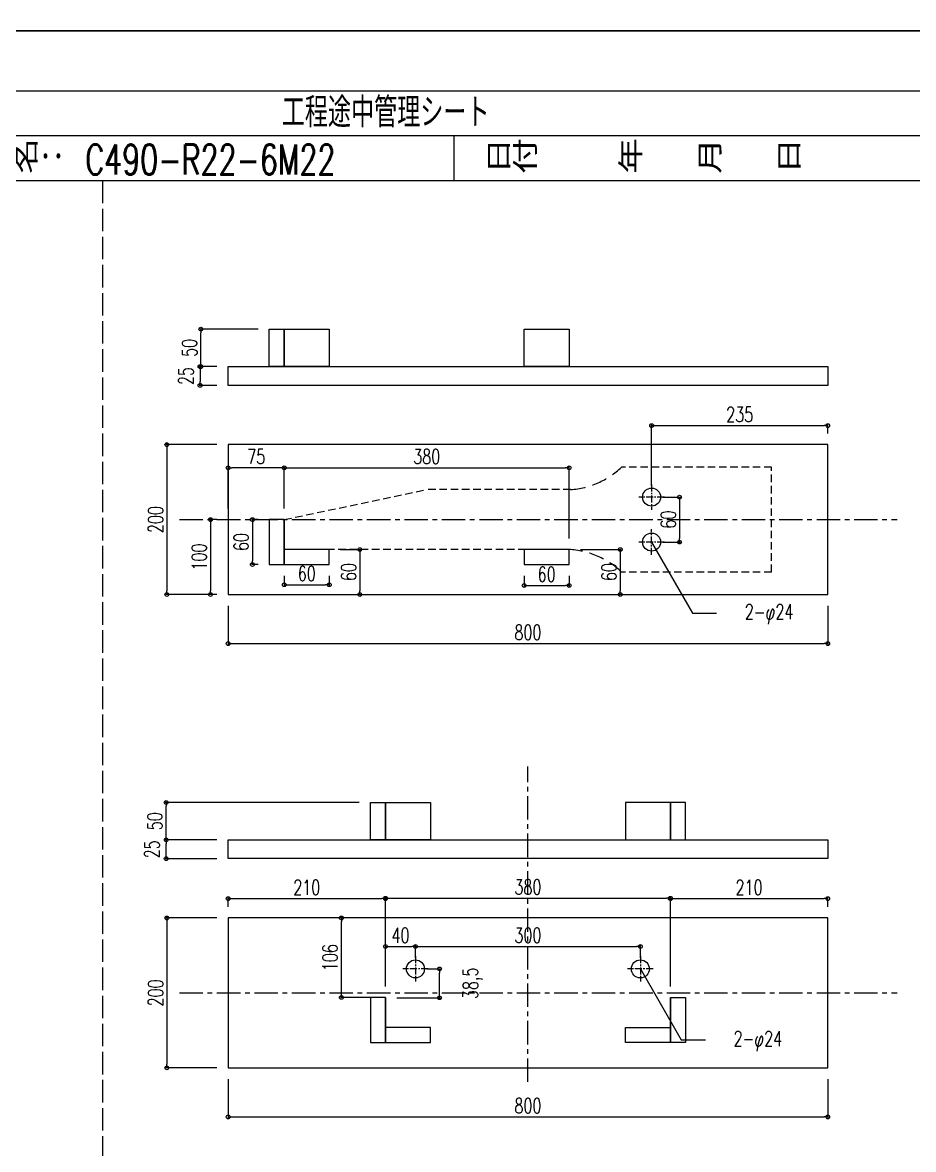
# Model space of a CAD drawing. Header units: millimetres. Extents: x 0 to 29624, y 0 to 14691.
# Drawn here: x 4548 to 5736, y 883 to 2387 of the extents above; entities that cross this region are included whole.
import ezdxf

# ---------------------------------------------------------------- set-up
doc = ezdxf.new("R2010")
doc.units = ezdxf.units.MM
doc.header["$LTSCALE"] = 5
for name, pattern in [('CENTER1', [10, 6.25, -1.25, 1.25, -1.25]), ('DASHED', [7.5, 6, -1.5]), ('HASEN', [3, 2, -1]), ('JIS_08_50', [53, 50, -1.125, 0.75, -1.125])]:
    doc.linetypes.add(name, pattern=pattern)
doc.layers.get('0').update_dxf_attribs({"color": 255})
doc.layers.get('DEFPOINTS').update_dxf_attribs({"color": 255})
for name, color, linetype in [('CENTER', 2, 'JIS_08_50'), ('LAYER6', 7, 'Continuous'), ('変位計', 7, 'Continuous'), ('寸法', 4, 'Continuous'), ('溶接', 241, 'Continuous'), ('金物', 142, 'Continuous')]:
    doc.layers.add(name, color=color, linetype=linetype)
doc.styles.add('KANJI', font='simplex.shx', dxfattribs={"width": 0.7, "bigfont": 'extfont2.shx'})
doc.styles.get("Standard").update_dxf_attribs({"font": 'simplex.shx', "width": 0.7, "height": 2.5, "bigfont": '@extfont2.shx'})
doc.styles.add('SUNPOU', font='simplex.shx', dxfattribs={"width": 0.7, "bigfont": 'extfont2.shx'})
doc.dimstyles.new('一般寸法-小さめ', dxfattribs={"dimscale": 10, "dimtxt": 2, "dimasz": 0.5, "dimexe": 0.125, "dimexo": 1.5, "dimgap": 0.5, "dimtad": 1, "dimtxsty": 'KANJI', "dimblk": 'ORIGIN', "dimcen": 0, "dimclrd": 256, "dimclre": 256, "dimclrt": 256, "dimadec": 0, "dimazin": 0, "dimtfac": 1, "dimtmove": 2, "dimatfit": 2, "dimfxl": 0, "dimtolj": 2, "dimlwd": 5, "dimlwe": 5, "dimarcsym": 0})

# ---------------------------------------------------------------- blocks, each defined once
blk = doc.blocks.new('_Origin')
at = {"color": 0, "linetype": 'ByBlock', "lineweight": -2}
blk.add_line((0, 0), (-1, 0), dxfattribs=at)
blk.add_circle((0, 0), 0.5, dxfattribs=at)
blk = doc.blocks.new('*D730')
at = {"layer": 'DEFPOINTS', "color": 0, "linetype": 'Continuous', "transparency": 16777216}
for p in [(4822.2, 1623.7), (5622.2, 1623.7), (5622.2, 1558.2)]:
    blk.add_point(p, dxfattribs=at)
at = {"layer": '寸法', "linetype": 'Continuous', "lineweight": 5, "transparency": 16777216}
for p, q in [((4822.2, 1608.7), (4822.2, 1557)), ((5622.2, 1608.7), (5622.2, 1557)), ((4827.2, 1558.2), (5617.2, 1558.2))]:
    blk.add_line(p, q, dxfattribs=at)
at = {"layer": '寸法', "linetype": 'Continuous', "lineweight": 5, "transparency": 16777216, "xscale": 5, "yscale": 5, "zscale": 5, "rotation": 180}
blk.add_blockref('_Origin', (4822.2, 1558.2), dxfattribs=at)
at = {"layer": '寸法', "linetype": 'Continuous', "lineweight": 5, "transparency": 16777216, "xscale": 5, "yscale": 5, "zscale": 5}
blk.add_blockref('_Origin', (5622.2, 1558.2), dxfattribs=at)
at = {"layer": '寸法', "linetype": 'Continuous', "transparency": 16777216, "insert": (5222.2, 1573.2), "char_height": 20, "attachment_point": 5, "style": 'KANJI'}
blk.add_mtext('\\A2;800', dxfattribs=at)
blk = doc.blocks.new('*D731')
at = {"layer": 'DEFPOINTS', "color": 0, "linetype": 'Continuous', "transparency": 16777216}
for p in [(4822.2, 1823.7), (4740.5, 1623.7), (4822.2, 1623.7)]:
    blk.add_point(p, dxfattribs=at)
at = {"layer": '寸法', "linetype": 'Continuous', "lineweight": 5, "transparency": 16777216}
for p, q in [((4807.2, 1823.7), (4739.3, 1823.7)), ((4740.5, 1818.7), (4740.5, 1628.7)), ((4807.2, 1623.7), (4739.3, 1623.7))]:
    blk.add_line(p, q, dxfattribs=at)
at = {"layer": '寸法', "linetype": 'Continuous', "lineweight": 5, "transparency": 16777216, "xscale": 5, "yscale": 5, "zscale": 5}
for p, rotation in [((4740.5, 1823.7), 90), ((4740.5, 1623.7), 270)]:
    blk.add_blockref('_Origin', p, dxfattribs=dict(at, rotation=rotation))
at = {"layer": '寸法', "linetype": 'Continuous', "transparency": 16777216, "insert": (4725.5, 1723.7), "char_height": 20, "attachment_point": 5, "rotation": 90, "style": 'KANJI'}
blk.add_mtext('\\A2;200', dxfattribs=at)
blk = doc.blocks.new('*D732')
at = {"layer": 'DEFPOINTS', "color": 0, "linetype": 'Continuous', "transparency": 16777216}
for p in [(4877.2, 1723.7), (4854.6, 1663.7), (4877.2, 1663.7)]:
    blk.add_point(p, dxfattribs=at)
at = {"layer": '寸法', "linetype": 'Continuous', "lineweight": 5, "transparency": 16777216}
for p, q in [((4862.2, 1723.7), (4853.3, 1723.7)), ((4854.6, 1718.7), (4854.6, 1668.7)), ((4862.2, 1663.7), (4853.3, 1663.7))]:
    blk.add_line(p, q, dxfattribs=at)
at = {"layer": '寸法', "linetype": 'Continuous', "lineweight": 5, "transparency": 16777216, "xscale": 5, "yscale": 5, "zscale": 5}
for p, rotation in [((4854.6, 1723.7), 90), ((4854.6, 1663.7), 270)]:
    blk.add_blockref('_Origin', p, dxfattribs=dict(at, rotation=rotation))
at = {"layer": '寸法', "linetype": 'Continuous', "transparency": 16777216, "insert": (4839.6, 1693.7), "char_height": 20, "attachment_point": 5, "rotation": 90, "style": 'KANJI'}
blk.add_mtext('\\A2;60', dxfattribs=at)
blk = doc.blocks.new('*D733')
at = {"layer": 'DEFPOINTS', "color": 0, "linetype": 'Continuous', "transparency": 16777216}
for p in [(5217.2, 1663.7), (5277.2, 1663.7), (5277.2, 1635.8)]:
    blk.add_point(p, dxfattribs=at)
at = {"layer": '寸法', "linetype": 'Continuous', "lineweight": 5, "transparency": 16777216}
for p, q in [((5217.2, 1648.7), (5217.2, 1634.6)), ((5277.2, 1648.7), (5277.2, 1634.6)), ((5222.2, 1635.8), (5272.2, 1635.8))]:
    blk.add_line(p, q, dxfattribs=at)
at = {"layer": '寸法', "linetype": 'Continuous', "lineweight": 5, "transparency": 16777216, "xscale": 5, "yscale": 5, "zscale": 5, "rotation": 180}
blk.add_blockref('_Origin', (5217.2, 1635.8), dxfattribs=at)
at = {"layer": '寸法', "linetype": 'Continuous', "lineweight": 5, "transparency": 16777216, "xscale": 5, "yscale": 5, "zscale": 5}
blk.add_blockref('_Origin', (5277.2, 1635.8), dxfattribs=at)
at = {"layer": '寸法', "linetype": 'Continuous', "transparency": 16777216, "insert": (5247.2, 1650.8), "char_height": 20, "attachment_point": 5, "style": 'KANJI'}
blk.add_mtext('\\A2;60', dxfattribs=at)
blk = doc.blocks.new('*D735')
at = {"layer": 'DEFPOINTS', "color": 0, "linetype": 'Continuous', "transparency": 16777216}
for p in [(4897.2, 1663.7), (4957.2, 1663.7), (4957.2, 1636.8)]:
    blk.add_point(p, dxfattribs=at)
at = {"layer": '寸法', "linetype": 'Continuous', "lineweight": 5, "transparency": 16777216}
for p, q in [((4897.2, 1648.7), (4897.2, 1635.6)), ((4957.2, 1648.7), (4957.2, 1635.6)), ((4902.2, 1636.8), (4952.2, 1636.8))]:
    blk.add_line(p, q, dxfattribs=at)
at = {"layer": '寸法', "linetype": 'Continuous', "lineweight": 5, "transparency": 16777216, "xscale": 5, "yscale": 5, "zscale": 5, "rotation": 180}
blk.add_blockref('_Origin', (4897.2, 1636.8), dxfattribs=at)
at = {"layer": '寸法', "linetype": 'Continuous', "lineweight": 5, "transparency": 16777216, "xscale": 5, "yscale": 5, "zscale": 5}
blk.add_blockref('_Origin', (4957.2, 1636.8), dxfattribs=at)
at = {"layer": '寸法', "linetype": 'Continuous', "transparency": 16777216, "insert": (4927.2, 1651.8), "char_height": 20, "attachment_point": 5, "style": 'KANJI'}
blk.add_mtext('\\A2;60', dxfattribs=at)
blk = doc.blocks.new('*D736')
at = {"layer": 'DEFPOINTS', "color": 0, "linetype": 'Continuous', "transparency": 16777216}
for p in [(4822.2, 1927.8), (4784.8, 1902.8), (4822.2, 1902.8)]:
    blk.add_point(p, dxfattribs=at)
at = {"layer": '寸法', "linetype": 'Continuous', "lineweight": 5, "transparency": 16777216}
for p, q in [((4807.2, 1927.8), (4783.6, 1927.8)), ((4784.8, 1922.8), (4784.8, 1907.8)), ((4807.2, 1902.8), (4783.6, 1902.8))]:
    blk.add_line(p, q, dxfattribs=at)
at = {"layer": '寸法', "linetype": 'Continuous', "lineweight": 5, "transparency": 16777216, "xscale": 5, "yscale": 5, "zscale": 5}
for p, rotation in [((4784.8, 1927.8), 90), ((4784.8, 1902.8), 270)]:
    blk.add_blockref('_Origin', p, dxfattribs=dict(at, rotation=rotation))
at = {"layer": '寸法', "linetype": 'Continuous', "transparency": 16777216, "insert": (4766.1, 1915.3), "char_height": 20, "attachment_point": 5, "rotation": 90, "style": 'KANJI'}
blk.add_mtext('\\A2;25', dxfattribs=at)
blk = doc.blocks.new('*D737')
at = {"layer": 'DEFPOINTS', "color": 0, "linetype": 'Continuous', "transparency": 16777216}
for p in [(4785.8, 1977.8), (4877.2, 1977.8), (4822.2, 1927.8)]:
    blk.add_point(p, dxfattribs=at)
at = {"layer": '寸法', "linetype": 'Continuous', "lineweight": 5, "transparency": 16777216}
for p, q in [((4862.2, 1977.8), (4784.6, 1977.8)), ((4785.8, 1932.8), (4785.8, 1972.8)), ((4807.2, 1927.8), (4784.6, 1927.8))]:
    blk.add_line(p, q, dxfattribs=at)
at = {"layer": '寸法', "linetype": 'Continuous', "lineweight": 5, "transparency": 16777216, "xscale": 5, "yscale": 5, "zscale": 5}
for p, rotation in [((4785.8, 1977.8), 90), ((4785.8, 1927.8), 270)]:
    blk.add_blockref('_Origin', p, dxfattribs=dict(at, rotation=rotation))
at = {"layer": '寸法', "linetype": 'Continuous', "transparency": 16777216, "insert": (4770.8, 1952.8), "char_height": 20, "attachment_point": 5, "rotation": 90, "style": 'KANJI'}
blk.add_mtext('\\A2;50', dxfattribs=at)
blk = doc.blocks.new('*D738')
at = {"layer": 'DEFPOINTS', "color": 0, "linetype": 'Continuous', "transparency": 16777216}
for p in [(5277.2, 1792.9), (4897.2, 1723.7), (5277.2, 1683.7)]:
    blk.add_point(p, dxfattribs=at)
at = {"layer": '寸法', "linetype": 'Continuous', "lineweight": 5, "transparency": 16777216}
for p, q in [((4897.2, 1738.7), (4897.2, 1794.2)), ((4902.2, 1792.9), (5272.2, 1792.9)), ((5277.2, 1698.7), (5277.2, 1794.2))]:
    blk.add_line(p, q, dxfattribs=at)
at = {"layer": '寸法', "linetype": 'Continuous', "lineweight": 5, "transparency": 16777216, "xscale": 5, "yscale": 5, "zscale": 5, "rotation": 180}
blk.add_blockref('_Origin', (4897.2, 1792.9), dxfattribs=at)
at = {"layer": '寸法', "linetype": 'Continuous', "lineweight": 5, "transparency": 16777216, "xscale": 5, "yscale": 5, "zscale": 5}
blk.add_blockref('_Origin', (5277.2, 1792.9), dxfattribs=at)
at = {"layer": '寸法', "linetype": 'Continuous', "transparency": 16777216, "insert": (5087.2, 1807.9), "char_height": 20, "attachment_point": 5, "style": 'KANJI'}
blk.add_mtext('\\A2;380', dxfattribs=at)
blk = doc.blocks.new('*D739')
at = {"layer": 'DEFPOINTS', "color": 0, "linetype": 'Continuous', "transparency": 16777216}
for p in [(5622.2, 1849.1), (5622.2, 1823.7), (5387.2, 1753.7)]:
    blk.add_point(p, dxfattribs=at)
at = {"layer": '寸法', "linetype": 'Continuous', "lineweight": 5, "transparency": 16777216}
for p, q in [((5387.2, 1768.7), (5387.2, 1850.4)), ((5622.2, 1838.7), (5622.2, 1850.4)), ((5392.2, 1849.1), (5617.2, 1849.1))]:
    blk.add_line(p, q, dxfattribs=at)
at = {"layer": '寸法', "linetype": 'Continuous', "lineweight": 5, "transparency": 16777216, "xscale": 5, "yscale": 5, "zscale": 5, "rotation": 180}
blk.add_blockref('_Origin', (5387.2, 1849.1), dxfattribs=at)
at = {"layer": '寸法', "linetype": 'Continuous', "lineweight": 5, "transparency": 16777216, "xscale": 5, "yscale": 5, "zscale": 5}
blk.add_blockref('_Origin', (5622.2, 1849.1), dxfattribs=at)
at = {"layer": '寸法', "linetype": 'Continuous', "transparency": 16777216, "insert": (5504.7, 1864.1), "char_height": 20, "attachment_point": 5, "style": 'KANJI'}
blk.add_mtext('\\A2;235', dxfattribs=at)
blk = doc.blocks.new('*D740')
at = {"layer": 'DEFPOINTS', "color": 0, "linetype": 'Continuous', "transparency": 16777216}
for p in [(5387.2, 1753.7), (5387.2, 1693.7), (5424.4, 1693.7)]:
    blk.add_point(p, dxfattribs=at)
at = {"layer": '寸法', "linetype": 'Continuous', "lineweight": 5, "transparency": 16777216}
for p, q in [((5402.2, 1753.7), (5425.6, 1753.7)), ((5424.4, 1748.7), (5424.4, 1698.7)), ((5402.2, 1693.7), (5425.6, 1693.7))]:
    blk.add_line(p, q, dxfattribs=at)
at = {"layer": '寸法', "linetype": 'Continuous', "lineweight": 5, "transparency": 16777216, "xscale": 5, "yscale": 5, "zscale": 5}
for p, rotation in [((5424.4, 1753.7), 90), ((5424.4, 1693.7), 270)]:
    blk.add_blockref('_Origin', p, dxfattribs=dict(at, rotation=rotation))
at = {"layer": '寸法', "linetype": 'Continuous', "transparency": 16777216, "insert": (5409.4, 1723.7), "char_height": 20, "attachment_point": 5, "rotation": 90, "style": 'KANJI'}
blk.add_mtext('\\A2;60', dxfattribs=at)
blk = doc.blocks.new('*D741')
at = {"layer": 'DEFPOINTS', "color": 0, "linetype": 'Continuous', "transparency": 16777216}
for p in [(4822.2, 992.2), (5622.2, 992.2), (5622.2, 926.7)]:
    blk.add_point(p, dxfattribs=at)
at = {"layer": '寸法', "linetype": 'Continuous', "lineweight": 5, "transparency": 16777216}
for p, q in [((4822.2, 977.2), (4822.2, 925.5)), ((5622.2, 977.2), (5622.2, 925.5)), ((4827.2, 926.7), (5617.2, 926.7))]:
    blk.add_line(p, q, dxfattribs=at)
at = {"layer": '寸法', "linetype": 'Continuous', "lineweight": 5, "transparency": 16777216, "xscale": 5, "yscale": 5, "zscale": 5, "rotation": 180}
blk.add_blockref('_Origin', (4822.2, 926.7), dxfattribs=at)
at = {"layer": '寸法', "linetype": 'Continuous', "lineweight": 5, "transparency": 16777216, "xscale": 5, "yscale": 5, "zscale": 5}
blk.add_blockref('_Origin', (5622.2, 926.7), dxfattribs=at)
at = {"layer": '寸法', "linetype": 'Continuous', "transparency": 16777216, "insert": (5222.2, 941.7), "char_height": 20, "attachment_point": 5, "style": 'KANJI'}
blk.add_mtext('\\A2;800', dxfattribs=at)
blk = doc.blocks.new('*D742')
at = {"layer": 'DEFPOINTS', "color": 0, "linetype": 'Continuous', "transparency": 16777216}
for p in [(4822.2, 1192.2), (4740.5, 992.2), (4822.2, 992.2)]:
    blk.add_point(p, dxfattribs=at)
at = {"layer": '寸法', "linetype": 'Continuous', "lineweight": 5, "transparency": 16777216}
for p, q in [((4807.2, 1192.2), (4739.3, 1192.2)), ((4740.5, 1187.2), (4740.5, 997.2)), ((4807.2, 992.2), (4739.3, 992.2))]:
    blk.add_line(p, q, dxfattribs=at)
at = {"layer": '寸法', "linetype": 'Continuous', "lineweight": 5, "transparency": 16777216, "xscale": 5, "yscale": 5, "zscale": 5}
for p, rotation in [((4740.5, 1192.2), 90), ((4740.5, 992.2), 270)]:
    blk.add_blockref('_Origin', p, dxfattribs=dict(at, rotation=rotation))
at = {"layer": '寸法', "linetype": 'Continuous', "transparency": 16777216, "insert": (4725.5, 1092.2), "char_height": 20, "attachment_point": 5, "rotation": 90, "style": 'KANJI'}
blk.add_mtext('\\A2;200', dxfattribs=at)
blk = doc.blocks.new('*D743')
at = {"layer": 'DEFPOINTS', "color": 0, "linetype": 'Continuous', "transparency": 16777216}
for p in [(4739.5, 1296.3), (4822.2, 1296.3), (4822.2, 1271.3)]:
    blk.add_point(p, dxfattribs=at)
at = {"layer": '寸法', "linetype": 'Continuous', "lineweight": 5, "transparency": 16777216}
for p, q in [((4807.2, 1296.3), (4738.3, 1296.3)), ((4739.5, 1276.3), (4739.5, 1291.3)), ((4807.2, 1271.3), (4738.3, 1271.3))]:
    blk.add_line(p, q, dxfattribs=at)
at = {"layer": '寸法', "linetype": 'Continuous', "lineweight": 5, "transparency": 16777216, "xscale": 5, "yscale": 5, "zscale": 5}
for p, rotation in [((4739.5, 1296.3), 90), ((4739.5, 1271.3), 270)]:
    blk.add_blockref('_Origin', p, dxfattribs=dict(at, rotation=rotation))
at = {"layer": '寸法', "linetype": 'Continuous', "transparency": 16777216, "insert": (4720.8, 1283.8), "char_height": 20, "attachment_point": 5, "rotation": 90, "style": 'KANJI'}
blk.add_mtext('\\A2;25', dxfattribs=at)
blk = doc.blocks.new('*D744')
at = {"layer": 'DEFPOINTS', "color": 0, "linetype": 'Continuous', "transparency": 16777216}
for p in [(5277.2, 1683.7), (5277.2, 1623.7), (5345.4, 1623.7)]:
    blk.add_point(p, dxfattribs=at)
at = {"layer": '寸法', "linetype": 'Continuous', "lineweight": 5, "transparency": 16777216}
for p, q in [((5292.2, 1683.7), (5346.6, 1683.7)), ((5345.4, 1678.7), (5345.4, 1628.7)), ((5292.2, 1623.7), (5346.6, 1623.7))]:
    blk.add_line(p, q, dxfattribs=at)
at = {"layer": '寸法', "linetype": 'Continuous', "lineweight": 5, "transparency": 16777216, "xscale": 5, "yscale": 5, "zscale": 5}
for p, rotation in [((5345.4, 1683.7), 90), ((5345.4, 1623.7), 270)]:
    blk.add_blockref('_Origin', p, dxfattribs=dict(at, rotation=rotation))
at = {"layer": '寸法', "linetype": 'Continuous', "transparency": 16777216, "insert": (5330.4, 1653.7), "char_height": 20, "attachment_point": 5, "rotation": 90, "style": 'KANJI'}
blk.add_mtext('\\A2;60', dxfattribs=at)
blk = doc.blocks.new('*D745')
at = {"layer": 'DEFPOINTS', "color": 0, "linetype": 'Continuous', "transparency": 16777216}
for p in [(4957.2, 1683.7), (4957.2, 1623.7), (4998.1, 1623.7)]:
    blk.add_point(p, dxfattribs=at)
at = {"layer": '寸法', "linetype": 'Continuous', "lineweight": 5, "transparency": 16777216}
for p, q in [((4972.2, 1683.7), (4999.3, 1683.7)), ((4998.1, 1678.7), (4998.1, 1628.7)), ((4972.2, 1623.7), (4999.3, 1623.7))]:
    blk.add_line(p, q, dxfattribs=at)
at = {"layer": '寸法', "linetype": 'Continuous', "lineweight": 5, "transparency": 16777216, "xscale": 5, "yscale": 5, "zscale": 5}
for p, rotation in [((4998.1, 1683.7), 90), ((4998.1, 1623.7), 270)]:
    blk.add_blockref('_Origin', p, dxfattribs=dict(at, rotation=rotation))
at = {"layer": '寸法', "linetype": 'Continuous', "transparency": 16777216, "insert": (4983.1, 1653.7), "char_height": 20, "attachment_point": 5, "rotation": 90, "style": 'KANJI'}
blk.add_mtext('\\A2;60', dxfattribs=at)
blk = doc.blocks.new('*D746')
at = {"layer": 'DEFPOINTS', "color": 0, "linetype": 'Continuous', "transparency": 16777216}
for p in [(4822.2, 1792.9), (4822.2, 1723.7), (4897.2, 1723.7)]:
    blk.add_point(p, dxfattribs=at)
at = {"layer": '寸法', "linetype": 'Continuous', "lineweight": 5, "transparency": 16777216}
for p, q in [((4822.2, 1738.7), (4822.2, 1794.2)), ((4892.2, 1792.9), (4827.2, 1792.9)), ((4897.2, 1738.7), (4897.2, 1794.2))]:
    blk.add_line(p, q, dxfattribs=at)
at = {"layer": '寸法', "linetype": 'Continuous', "lineweight": 5, "transparency": 16777216, "xscale": 5, "yscale": 5, "zscale": 5, "rotation": 180}
blk.add_blockref('_Origin', (4822.2, 1792.9), dxfattribs=at)
at = {"layer": '寸法', "linetype": 'Continuous', "lineweight": 5, "transparency": 16777216, "xscale": 5, "yscale": 5, "zscale": 5}
blk.add_blockref('_Origin', (4897.2, 1792.9), dxfattribs=at)
at = {"layer": '寸法', "linetype": 'Continuous', "transparency": 16777216, "insert": (4859.7, 1807.9), "char_height": 20, "attachment_point": 5, "style": 'KANJI'}
blk.add_mtext('\\A2;75', dxfattribs=at)
blk = doc.blocks.new('*D729')
at = {"layer": 'DEFPOINTS', "color": 0, "linetype": 'Continuous', "transparency": 16777216}
for p in [(4822.2, 1723.7), (4798.7, 1623.7), (4822.2, 1623.7)]:
    blk.add_point(p, dxfattribs=at)
at = {"layer": '寸法', "linetype": 'Continuous', "lineweight": 5, "transparency": 16777216}
for p, q in [((4807.2, 1723.7), (4797.4, 1723.7)), ((4798.7, 1718.7), (4798.7, 1628.7)), ((4807.2, 1623.7), (4797.4, 1623.7))]:
    blk.add_line(p, q, dxfattribs=at)
at = {"layer": '寸法', "linetype": 'Continuous', "lineweight": 5, "transparency": 16777216, "xscale": 5, "yscale": 5, "zscale": 5}
for p, rotation in [((4798.7, 1723.7), 90), ((4798.7, 1623.7), 270)]:
    blk.add_blockref('_Origin', p, dxfattribs=dict(at, rotation=rotation))
at = {"layer": '寸法', "linetype": 'Continuous', "transparency": 16777216, "insert": (4783.7, 1673.7), "char_height": 20, "attachment_point": 5, "rotation": 90, "style": 'KANJI'}
blk.add_mtext('\\A2;100', dxfattribs=at)
blk = doc.blocks.new('*D747')
at = {"layer": 'DEFPOINTS', "color": 0, "linetype": 'Continuous', "transparency": 16777216}
for p in [(4739.5, 1346.3), (5012.2, 1346.3), (4822.2, 1296.3)]:
    blk.add_point(p, dxfattribs=at)
at = {"layer": '寸法', "linetype": 'Continuous', "lineweight": 5, "transparency": 16777216}
for p, q in [((4997.2, 1346.3), (4738.3, 1346.3)), ((4739.5, 1301.3), (4739.5, 1341.3)), ((4807.2, 1296.3), (4738.3, 1296.3))]:
    blk.add_line(p, q, dxfattribs=at)
at = {"layer": '寸法', "linetype": 'Continuous', "lineweight": 5, "transparency": 16777216, "xscale": 5, "yscale": 5, "zscale": 5}
for p, rotation in [((4739.5, 1346.3), 90), ((4739.5, 1296.3), 270)]:
    blk.add_blockref('_Origin', p, dxfattribs=dict(at, rotation=rotation))
at = {"layer": '寸法', "linetype": 'Continuous', "transparency": 16777216, "insert": (4724.5, 1321.3), "char_height": 20, "attachment_point": 5, "rotation": 90, "style": 'KANJI'}
blk.add_mtext('\\A2;50', dxfattribs=at)
blk = doc.blocks.new('*D748')
at = {"layer": 'DEFPOINTS', "color": 0, "linetype": 'Continuous', "transparency": 16777216}
for p in [(5032.2, 1218), (4822.2, 1192.2), (5032.2, 1086.2)]:
    blk.add_point(p, dxfattribs=at)
at = {"layer": '寸法', "linetype": 'Continuous', "lineweight": 5, "transparency": 16777216}
for p, q in [((4822.2, 1207.2), (4822.2, 1219.3)), ((4827.2, 1218), (5027.2, 1218)), ((5032.2, 1101.2), (5032.2, 1219.3))]:
    blk.add_line(p, q, dxfattribs=at)
at = {"layer": '寸法', "linetype": 'Continuous', "lineweight": 5, "transparency": 16777216, "xscale": 5, "yscale": 5, "zscale": 5, "rotation": 180}
blk.add_blockref('_Origin', (4822.2, 1218), dxfattribs=at)
at = {"layer": '寸法', "linetype": 'Continuous', "lineweight": 5, "transparency": 16777216, "xscale": 5, "yscale": 5, "zscale": 5}
blk.add_blockref('_Origin', (5032.2, 1218), dxfattribs=at)
at = {"layer": '寸法', "linetype": 'Continuous', "transparency": 16777216, "insert": (4927.2, 1233), "char_height": 20, "attachment_point": 5, "style": 'KANJI'}
blk.add_mtext('\\A2;210', dxfattribs=at)
blk = doc.blocks.new('*D749')
at = {"layer": 'DEFPOINTS', "color": 0, "linetype": 'Continuous', "transparency": 16777216}
for p in [(5412.2, 1218.5), (5032.2, 1085.7), (5412.2, 1086.2)]:
    blk.add_point(p, dxfattribs=at)
at = {"layer": '寸法', "linetype": 'Continuous', "lineweight": 5, "transparency": 16777216}
for p, q in [((5032.2, 1100.7), (5032.2, 1219.8)), ((5037.2, 1218.5), (5407.2, 1218.5)), ((5412.2, 1101.2), (5412.2, 1219.8))]:
    blk.add_line(p, q, dxfattribs=at)
at = {"layer": '寸法', "linetype": 'Continuous', "lineweight": 5, "transparency": 16777216, "xscale": 5, "yscale": 5, "zscale": 5, "rotation": 180}
blk.add_blockref('_Origin', (5032.2, 1218.5), dxfattribs=at)
at = {"layer": '寸法', "linetype": 'Continuous', "lineweight": 5, "transparency": 16777216, "xscale": 5, "yscale": 5, "zscale": 5}
blk.add_blockref('_Origin', (5412.2, 1218.5), dxfattribs=at)
at = {"layer": '寸法', "linetype": 'Continuous', "transparency": 16777216, "insert": (5222.2, 1233.5), "char_height": 20, "attachment_point": 5, "style": 'KANJI'}
blk.add_mtext('\\A2;380', dxfattribs=at)
blk = doc.blocks.new('*D750')
at = {"layer": 'DEFPOINTS', "color": 0, "linetype": 'Continuous', "transparency": 16777216}
for p in [(5622.2, 1218), (5622.2, 1192.2), (5412.2, 1085.7)]:
    blk.add_point(p, dxfattribs=at)
at = {"layer": '寸法', "linetype": 'Continuous', "lineweight": 5, "transparency": 16777216}
for p, q in [((5412.2, 1100.7), (5412.2, 1219.3)), ((5417.2, 1218), (5617.2, 1218)), ((5622.2, 1207.2), (5622.2, 1219.3))]:
    blk.add_line(p, q, dxfattribs=at)
at = {"layer": '寸法', "linetype": 'Continuous', "lineweight": 5, "transparency": 16777216, "xscale": 5, "yscale": 5, "zscale": 5, "rotation": 180}
blk.add_blockref('_Origin', (5412.2, 1218), dxfattribs=at)
at = {"layer": '寸法', "linetype": 'Continuous', "lineweight": 5, "transparency": 16777216, "xscale": 5, "yscale": 5, "zscale": 5}
blk.add_blockref('_Origin', (5622.2, 1218), dxfattribs=at)
at = {"layer": '寸法', "linetype": 'Continuous', "transparency": 16777216, "insert": (5517.2, 1233), "char_height": 20, "attachment_point": 5, "style": 'KANJI'}
blk.add_mtext('\\A2;210', dxfattribs=at)
blk = doc.blocks.new('*D751')
at = {"layer": 'DEFPOINTS', "color": 0, "linetype": 'Continuous', "transparency": 16777216}
for p in [(4973.3, 1192.2), (5032.2, 1192.2), (5032.2, 1086.2)]:
    blk.add_point(p, dxfattribs=at)
at = {"layer": '寸法', "linetype": 'Continuous', "lineweight": 5, "transparency": 16777216}
for p, q in [((5017.2, 1192.2), (4972.1, 1192.2)), ((4973.3, 1091.2), (4973.3, 1187.2)), ((5017.2, 1086.2), (4972.1, 1086.2))]:
    blk.add_line(p, q, dxfattribs=at)
at = {"layer": '寸法', "linetype": 'Continuous', "lineweight": 5, "transparency": 16777216, "xscale": 5, "yscale": 5, "zscale": 5}
for p, rotation in [((4973.3, 1192.2), 90), ((4973.3, 1086.2), 270)]:
    blk.add_blockref('_Origin', p, dxfattribs=dict(at, rotation=rotation))
at = {"layer": '寸法', "linetype": 'Continuous', "transparency": 16777216, "insert": (4958.3, 1139.2), "char_height": 20, "attachment_point": 5, "rotation": 90, "style": 'KANJI'}
blk.add_mtext('\\A2;106', dxfattribs=at)
blk = doc.blocks.new('*D752')
at = {"layer": 'DEFPOINTS', "color": 0, "linetype": 'Continuous', "transparency": 16777216}
for p in [(5072.2, 1154.1), (5072.2, 1124.2), (5032.2, 1086.2)]:
    blk.add_point(p, dxfattribs=at)
at = {"layer": '寸法', "linetype": 'Continuous', "lineweight": 5, "transparency": 16777216}
for p, q in [((5032.2, 1101.2), (5032.2, 1155.3)), ((5037.2, 1154.1), (5067.2, 1154.1)), ((5072.2, 1139.2), (5072.2, 1155.3))]:
    blk.add_line(p, q, dxfattribs=at)
at = {"layer": '寸法', "linetype": 'Continuous', "lineweight": 5, "transparency": 16777216, "xscale": 5, "yscale": 5, "zscale": 5, "rotation": 180}
blk.add_blockref('_Origin', (5032.2, 1154.1), dxfattribs=at)
at = {"layer": '寸法', "linetype": 'Continuous', "lineweight": 5, "transparency": 16777216, "xscale": 5, "yscale": 5, "zscale": 5}
blk.add_blockref('_Origin', (5072.2, 1154.1), dxfattribs=at)
at = {"layer": '寸法', "linetype": 'Continuous', "transparency": 16777216, "insert": (5052.2, 1169.1), "char_height": 20, "attachment_point": 5, "style": 'KANJI'}
blk.add_mtext('\\A2;40', dxfattribs=at)
blk = doc.blocks.new('*D753')
at = {"layer": 'DEFPOINTS', "color": 0, "linetype": 'Continuous', "transparency": 16777216}
for p in [(5072.2, 1124.2), (5104.2, 1124.2), (5032.2, 1085.7)]:
    blk.add_point(p, dxfattribs=at)
at = {"layer": '寸法', "linetype": 'Continuous', "lineweight": 5, "transparency": 16777216}
for p, q in [((5087.2, 1124.2), (5105.4, 1124.2)), ((5104.2, 1090.7), (5104.2, 1119.2)), ((5047.2, 1085.7), (5105.4, 1085.7))]:
    blk.add_line(p, q, dxfattribs=at)
at = {"layer": '寸法', "linetype": 'Continuous', "lineweight": 5, "transparency": 16777216, "xscale": 5, "yscale": 5, "zscale": 5}
for p, rotation in [((5104.2, 1124.2), 90), ((5104.2, 1085.7), 270)]:
    blk.add_blockref('_Origin', p, dxfattribs=dict(at, rotation=rotation))
at = {"layer": '寸法', "linetype": 'Continuous', "transparency": 16777216, "insert": (5148.6, 1105), "char_height": 20, "attachment_point": 5, "rotation": 90, "style": 'KANJI'}
blk.add_mtext('\\A2;38,5', dxfattribs=at)
blk = doc.blocks.new('*D754')
at = {"layer": 'DEFPOINTS', "color": 0, "linetype": 'Continuous', "transparency": 16777216}
for p in [(5372.2, 1154.1), (5072.2, 1124.2), (5372.2, 1124.2)]:
    blk.add_point(p, dxfattribs=at)
at = {"layer": '寸法', "linetype": 'Continuous', "lineweight": 5, "transparency": 16777216}
for p, q in [((5072.2, 1139.2), (5072.2, 1155.3)), ((5077.2, 1154.1), (5367.2, 1154.1)), ((5372.2, 1139.2), (5372.2, 1155.3))]:
    blk.add_line(p, q, dxfattribs=at)
at = {"layer": '寸法', "linetype": 'Continuous', "lineweight": 5, "transparency": 16777216, "xscale": 5, "yscale": 5, "zscale": 5, "rotation": 180}
blk.add_blockref('_Origin', (5072.2, 1154.1), dxfattribs=at)
at = {"layer": '寸法', "linetype": 'Continuous', "lineweight": 5, "transparency": 16777216, "xscale": 5, "yscale": 5, "zscale": 5}
blk.add_blockref('_Origin', (5372.2, 1154.1), dxfattribs=at)
at = {"layer": '寸法', "linetype": 'Continuous', "transparency": 16777216, "insert": (5222.2, 1169.1), "char_height": 20, "attachment_point": 5, "style": 'KANJI'}
blk.add_mtext('\\A2;300', dxfattribs=at)

msp = doc.modelspace()

# ---------------------------------------------------------------- linework, layer by layer
at = {"linetype": 'Continuous', "lineweight": -3}
for p, q in [((3444, 2236), (6648, 2236)), ((5124, 2176), (5124, 2236)), ((3444, 2176), (6648, 2176))]:
    msp.add_line(p, q, dxfattribs=at)
at = {"linetype": 'DASHED', "lineweight": -3}
msp.add_line((4654.899, 2176), (4654.899, 700), dxfattribs=at)
at = {"linetype": 'Continuous', "lineweight": -3}
for points in [[(3364, 4752), (6728, 4752), (6728, 2376), (3364, 2376)], [(3364, 2376), (6728, 2376), (6728, 0), (3364, 0)], [(3444, 2296), (6648, 2296), (6648, 80), (3444, 80)]]:
    msp.add_lwpolyline(points, close=True, dxfattribs=at)
at = {"layer": 'CENTER', "linetype": 'HASEN', "lineweight": 18}
for p, q in [((5547.185, 1793.727), (5347.185, 1793.727)), ((5547.185, 1653.727), (5547.185, 1793.727)), ((5279.185, 1763.727), (5087.185, 1763.727)), ((5279.185, 1683.727), (4897.185, 1683.727)), ((5547.185, 1653.727), (5347.185, 1653.727))]:
    msp.add_line(p, q, dxfattribs=at)
at = {"layer": 'CENTER', "linetype": 'HASEN'}
msp.add_line((4897.185, 1723.727), (5087.185, 1763.727), dxfattribs=at)
at = {"layer": 'CENTER', "linetype": 'CENTER1'}
for p, q in [((4757.403, 1723.727), (5714.7, 1723.727)), ((5222.185, 973.509), (5222.185, 1394.46)), ((4757.403, 1092.217), (5714.7, 1092.217))]:
    msp.add_line(p, q, dxfattribs=at)
at = {"layer": 'CENTER', "linetype": 'HASEN', "ltscale": 2}
for centre, start, end in [((5271.395, 1873.451), 274.060941, 313.550946), ((5271.395, 1574.003), 46.449054, 85.939059)]:
    msp.add_arc(centre, 110, start, end, dxfattribs=at)
at = {"layer": '変位計', "linetype": 'Continuous'}
for points in [[(4877.185, 1977.843), (4897.185, 1977.843), (4897.185, 1927.843), (4877.185, 1927.843)], [(4897.185, 1977.843), (4957.185, 1977.843), (4957.185, 1927.843), (4897.185, 1927.843)], [(5217.185, 1977.843), (5277.185, 1977.843), (5277.185, 1927.843), (5217.185, 1927.843)], [(4822.185, 1927.843), (5622.185, 1927.843), (5622.185, 1902.843), (4822.185, 1902.843)], [(4822.185, 1623.727), (5622.185, 1623.727), (5622.185, 1823.727), (4822.185, 1823.727)], [(4897.185, 1663.727), (4897.185, 1723.727), (4877.185, 1723.727), (4877.185, 1663.727)], [(4897.185, 1663.727), (4957.185, 1663.727), (4957.185, 1683.727), (4897.185, 1683.727)], [(5217.185, 1663.727), (5277.185, 1663.727), (5277.185, 1683.727), (5217.185, 1683.727)], [(5012.185, 1346.333), (5032.185, 1346.333), (5032.185, 1296.333), (5012.185, 1296.333)], [(5032.185, 1346.333), (5092.185, 1346.333), (5092.185, 1296.333), (5032.185, 1296.333)], [(5412.185, 1346.333), (5352.185, 1346.333), (5352.185, 1296.333), (5412.185, 1296.333)], [(5432.185, 1346.333), (5412.185, 1346.333), (5412.185, 1296.333), (5432.185, 1296.333)], [(4822.185, 1296.333), (5622.185, 1296.333), (5622.185, 1271.333), (4822.185, 1271.333)], [(4822.185, 992.217), (5622.185, 992.217), (5622.185, 1192.217), (4822.185, 1192.217)], [(5032.185, 1026.217), (5032.185, 1086.217), (5012.185, 1086.217), (5012.185, 1026.217)], [(5412.185, 1026.217), (5412.185, 1086.217), (5432.185, 1086.217), (5432.185, 1026.217)], [(5032.185, 1026.217), (5092.185, 1026.217), (5092.185, 1046.217), (5032.185, 1046.217)], [(5412.185, 1026.217), (5352.185, 1026.217), (5352.185, 1046.217), (5412.185, 1046.217)]]:
    msp.add_lwpolyline(points, close=True, dxfattribs=at)
at = {"layer": '変位計', "ltscale": 2.5}
for centre in [(5387.185, 1753.727), (5387.185, 1693.727), (5072.185, 1124.217), (5372.185, 1124.217)]:
    msp.add_circle(centre, 12, dxfattribs=at)
at = {"layer": '寸法', "linetype": 'CENTER1', "ltscale": 0.3}
for p, q in [((5387.185, 1770.727), (5387.185, 1736.727)), ((5404.185, 1753.727), (5370.185, 1753.727)), ((5387.185, 1676.727), (5387.185, 1710.727)), ((5404.185, 1693.727), (5370.185, 1693.727)), ((5072.185, 1141.217), (5072.185, 1107.217)), ((5372.185, 1141.217), (5372.185, 1107.217)), ((5089.185, 1124.217), (5055.185, 1124.217)), ((5089.185, 1124.217), (5055.185, 1124.217)), ((5389.185, 1124.217), (5355.185, 1124.217)), ((5389.185, 1124.217), (5355.185, 1124.217))]:
    msp.add_line(p, q, dxfattribs=at)
at = {"layer": '寸法'}
for p, q in [((5387.185, 1693.727), (5441.829, 1599.081)), ((5441.829, 1599.081), (5473.976, 1599.081)), ((5372.185, 1124.217), (5426.829, 1029.571)), ((5426.829, 1029.571), (5458.976, 1029.571))]:
    msp.add_line(p, q, dxfattribs=at)
at = {"layer": '溶接', "linetype": 'Continuous'}
for p, q in [((4897.185, 1692.427), (4897.185, 1683.727)), ((5032.185, 1054.917), (5032.185, 1046.217)), ((5412.185, 1054.917), (5412.185, 1046.217))]:
    msp.add_line(p, q, dxfattribs=at)
at = {"layer": '金物', "lineweight": 18}
for p, q in [((4897.185, 1723.727), (4897.185, 1683.727)), ((5032.185, 1086.217), (5032.185, 1046.217)), ((5412.185, 1086.217), (5412.185, 1046.217))]:
    msp.add_line(p, q, dxfattribs=at)

# ---------------------------------------------------------------- texts
at = {"layer": 'LAYER6', "color": 0, "linetype": 'Continuous', "lineweight": -3, "style": 'SUNPOU', "width": 0.7}
msp.add_text('工程途中管理シート', height=40, dxfattribs=at).set_placement((4893.829, 2246.926))
at = {"layer": 'LAYER6', "color": 0, "linetype": 'Continuous', "lineweight": -3, "width": 0.8}
for s, p in [('部材名：', (4463.834, 2186.926)), ('日付\u3000\u3000\u3000年\u3000\u3000月\u3000\u3000日', (5165.219, 2186.926))]:
    msp.add_text(s, height=40, dxfattribs=at).set_placement(p)
at = {"layer": 'LAYER6', "color": 0, "linetype": 'Continuous', "lineweight": -3, "insert": (4631.858, 2224.098), "char_height": 40, "width": 435.25964, "attachment_point": 1}
msp.add_mtext('C490-R22-6M22 ', dxfattribs=at)
at = {"layer": '寸法', "char_height": 20, "width": 98.97993, "attachment_point": 3}
for insert in [(5576.363, 1610.805), (5561.363, 1041.295)]:
    msp.add_mtext('2-φ24', dxfattribs=dict(at, insert=insert))

# ---------------------------------------------------------------- dimensions: what is measured, and where the dimension line sits
at = {"layer": '寸法', "linetype": 'Continuous'}
for base, p1, p2, picture, middle in [((4785.819, 1977.843), (4822.185, 1927.843), (4877.185, 1977.843), '*D737', (4770.819, 1952.843)), ((4784.819, 1902.843), (4822.185, 1927.843), (4822.185, 1902.843), '*D736', (4766.069, 1915.343)), ((4740.518, 1623.727), (4822.185, 1823.727), (4822.185, 1623.727), '*D731', (4725.518, 1723.727)), ((5424.367, 1693.727), (5387.185, 1753.727), (5387.185, 1693.727), '*D740', (5409.367, 1723.727)), ((4798.68, 1623.727), (4822.185, 1723.727), (4822.185, 1623.727), '*D729', (4783.68, 1673.727)), ((4854.586, 1663.727), (4877.185, 1723.727), (4877.185, 1663.727), '*D732', (4839.586, 1693.727)), ((4998.082, 1623.727), (4957.185, 1683.727), (4957.185, 1623.727), '*D745', (4983.082, 1653.727)), ((5345.352, 1623.727), (5277.185, 1683.727), (5277.185, 1623.727), '*D744', (5330.352, 1653.727)), ((4739.518, 1346.333), (4822.185, 1296.333), (5012.185, 1346.333), '*D747', (4724.518, 1321.333)), ((4739.518, 1296.333), (4822.185, 1271.333), (4822.185, 1296.333), '*D743', (4720.768, 1283.833)), ((4740.518, 992.217), (4822.185, 1192.217), (4822.185, 992.217), '*D742', (4725.518, 1092.217)), ((4973.332, 1192.217), (5032.185, 1086.217), (5032.185, 1192.217), '*D751', (4958.332, 1139.217)), ((5104.182, 1124.217), (5032.185, 1085.717), (5072.185, 1124.217), '*D753', (5148.646, 1104.967))]:
    dim = msp.add_linear_dim(base=base, p1=p1, p2=p2, angle=90, dimstyle='一般寸法-小さめ', dxfattribs=at)
    dim.commit()
    dim.dimension.update_dxf_attribs({"geometry": picture, "text_midpoint": middle})
for base, p1, p2, picture, middle in [((5622.185, 1849.101), (5387.185, 1753.727), (5622.185, 1823.727), '*D739', (5504.685, 1864.101)), ((4822.185, 1792.917), (4897.185, 1723.727), (4822.185, 1723.727), '*D746', (4859.685, 1807.917)), ((5277.185, 1792.917), (4897.185, 1723.727), (5277.185, 1683.727), '*D738', (5087.185, 1807.917)), ((4957.185, 1636.801), (4897.185, 1663.727), (4957.185, 1663.727), '*D735', (4927.185, 1651.801)), ((5277.185, 1635.801), (5217.185, 1663.727), (5277.185, 1663.727), '*D733', (5247.185, 1650.801)), ((5622.185, 1558.218), (4822.185, 1623.727), (5622.185, 1623.727), '*D730', (5222.185, 1573.218)), ((5032.185, 1218.029), (4822.185, 1192.217), (5032.185, 1086.217), '*D748', (4927.185, 1233.029)), ((5412.185, 1218.529), (5032.185, 1085.717), (5412.185, 1086.217), '*D749', (5222.185, 1233.529)), ((5622.185, 1218.029), (5412.185, 1085.717), (5622.185, 1192.217), '*D750', (5517.185, 1233.029)), ((5072.185, 1154.074), (5032.185, 1086.217), (5072.185, 1124.217), '*D752', (5052.185, 1169.074)), ((5372.185, 1154.074), (5072.185, 1124.217), (5372.185, 1124.217), '*D754', (5222.185, 1169.074)), ((5622.185, 926.708), (4822.185, 992.217), (5622.185, 992.217), '*D741', (5222.185, 941.708))]:
    dim = msp.add_linear_dim(base=base, p1=p1, p2=p2, dimstyle='一般寸法-小さめ', dxfattribs=at)
    dim.commit()
    dim.dimension.update_dxf_attribs({"geometry": picture, "text_midpoint": middle})

doc.saveas('drawing.dxf')
